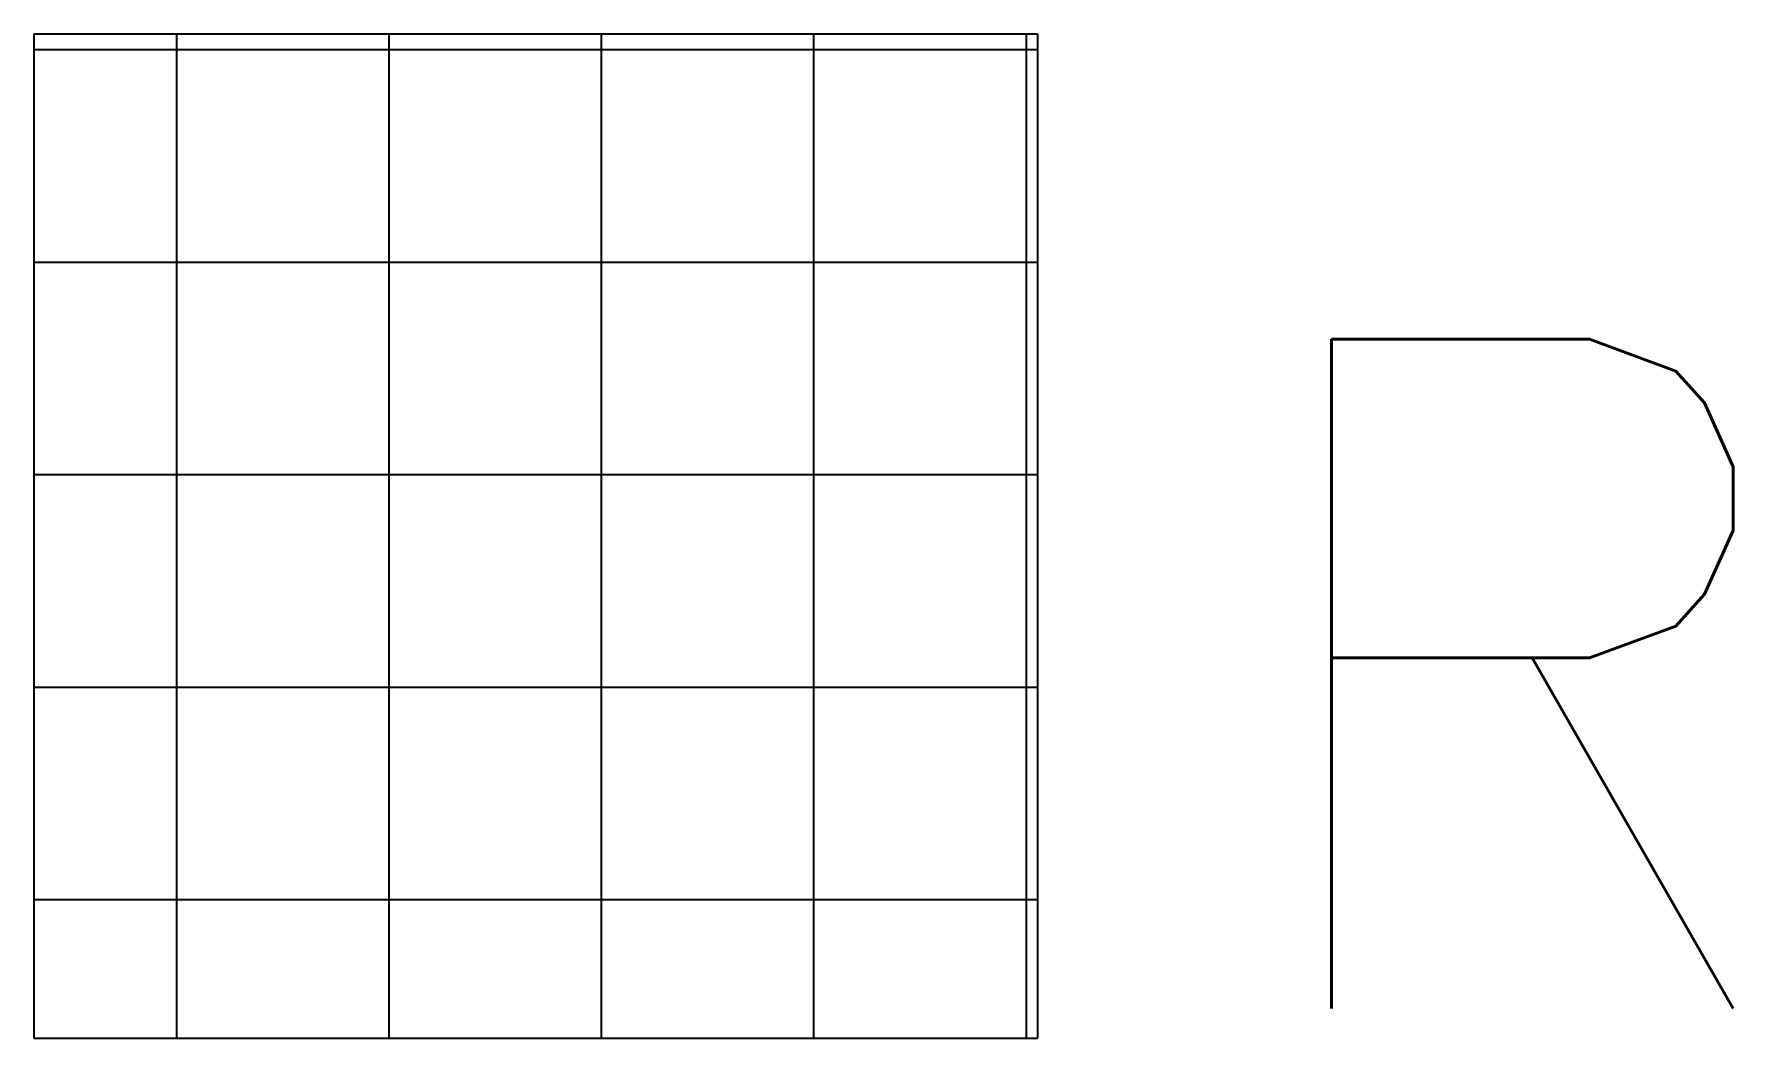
# Model space of a CAD drawing. Header units: millimetres. Extents: x -10190.332 to -10189.824, y -369.167 to -368.867.
import ezdxf

# ---------------------------------------------------------------- set-up
doc = ezdxf.new("R2010")
doc.units = ezdxf.units.MM
doc.header["$LTSCALE"] = 10
doc.layers.add('Tub_esgoto_símbolos', color=2, linetype='Continuous')
doc.styles.add('r80', font='romans.shx')

msp = doc.modelspace()

# ---------------------------------------------------------------- hatches: boundary and pattern name
at = {"layer": 'Tub_esgoto_símbolos'}
h = msp.add_hatch(dxfattribs=at)
h.set_pattern_fill('ANSI37', color=1, scale=0.02, angle=45, style=0)
h.paths.add_polyline_path([(-10190.03211, -369.16681), (-10190.03211, -368.86681), (-10190.33211, -368.86681), (-10190.33211, -369.16681)])

# ---------------------------------------------------------------- linework, layer by layer
for p, q in [((-10190.33211, -368.86681), (-10190.33211, -369.16681)), ((-10190.33211, -368.86681), (-10190.03211, -368.86681)), ((-10190.03211, -368.86681), (-10190.03211, -369.16681)), ((-10190.33211, -369.16681), (-10190.03211, -369.16681))]:
    msp.add_line(p, q, dxfattribs=at)

# ---------------------------------------------------------------- texts
at = {"layer": 'Tub_esgoto_símbolos', "color": 1, "style": 'r80'}
msp.add_text('R', height=0.2, dxfattribs=at).set_placement((-10189.97852, -369.15801))

doc.saveas('drawing.dxf')
